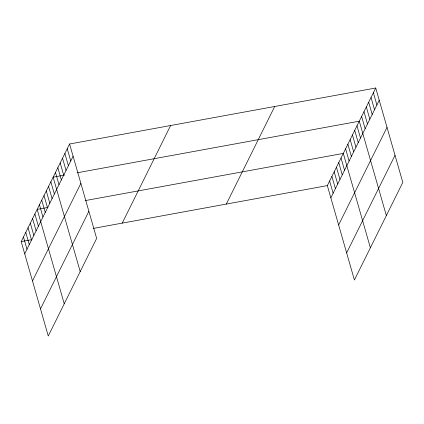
<?xml version="1.0" encoding="UTF-8"?>
<svg xmlns="http://www.w3.org/2000/svg" width="424" height="424" viewBox="0 0 424 424"><rect width="100%" height="100%" fill="white"/><g stroke="black" fill="none" stroke-linecap="round" stroke-linejoin="round"><path stroke-width="0.64" d="M69.589 144.001L96.656 238.399L48.267 335.994L21.2 241.595L69.589 144.001L375.733 88.007L402.8 182.405L354.411 279.999L327.344 185.601L375.733 88.007M24.709 253.838L73.098 156.244M32.484 280.948L80.873 183.353M40.492 308.884L88.886 211.29M122.229 223.119L170.618 125.52M226.315 204.077L274.704 106.482M330.853 197.844L379.241 100.25M338.628 224.953L387.017 127.359M346.636 252.889L395.025 155.295M64.501 175.107L53.138 177.184L80.205 271.583M77.131 172.796L359.282 121.19L386.349 215.588M47.901 207.426L37.169 209.387L64.236 303.791M85.155 200.61L343.313 153.393L370.38 247.791M21.2 241.595L31.933 239.634M93.179 228.43L327.344 185.601M373.38 92.745L376.894 104.988M371.032 97.488L374.54 109.731M368.679 102.226L372.192 114.469M366.331 106.965L369.839 119.208M363.978 111.708L367.491 123.951M361.63 116.446L365.138 128.689M356.997 125.79L360.506 138.033M354.718 130.391L358.227 142.634M352.434 134.991L355.948 147.234M350.155 139.591L353.664 151.834M347.871 144.192L351.385 156.435M345.592 148.792L349.1 161.035M341.029 157.993L344.537 170.236M338.75 162.593L342.258 174.836M336.465 167.199L339.979 179.437M334.186 171.799L337.695 184.043M331.902 176.4L335.416 188.643M329.623 181L333.132 193.243M67.241 148.739L70.75 160.982M64.888 153.483L68.402 165.726M62.54 158.221L66.049 170.464M60.187 162.964L63.701 175.202M57.839 167.703L61.348 179.946M55.486 172.441L59 184.684M50.854 181.785L54.367 194.028M48.575 186.385L52.083 198.628M46.295 190.986L49.804 203.228M44.011 195.586L47.525 207.829M41.732 200.186L45.241 212.429M39.448 204.787L42.962 217.03M34.89 213.988L38.399 226.231M32.606 218.593L36.114 230.831M30.327 223.194L33.835 235.437M28.042 227.794L31.556 240.037M25.763 232.394L29.272 244.637M23.479 236.995L26.993 249.238"/></g></svg>
